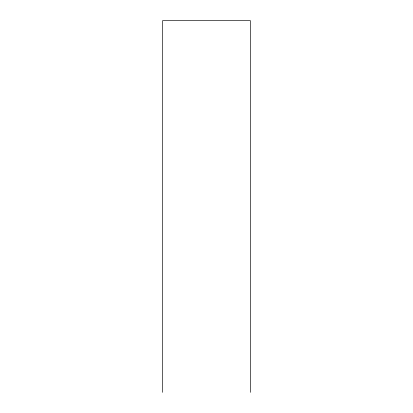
<?xml version="1.0" encoding="UTF-8"?>
<svg xmlns="http://www.w3.org/2000/svg" width="413" height="413" viewBox="0 0 413 413"><rect width="100%" height="100%" fill="white"/><g stroke="black" fill="none" stroke-linecap="round" stroke-linejoin="round"><path stroke-width="0.62" d="M250.417 392.35L250.417 20.65L162.583 20.65L162.583 392.35"/></g></svg>
